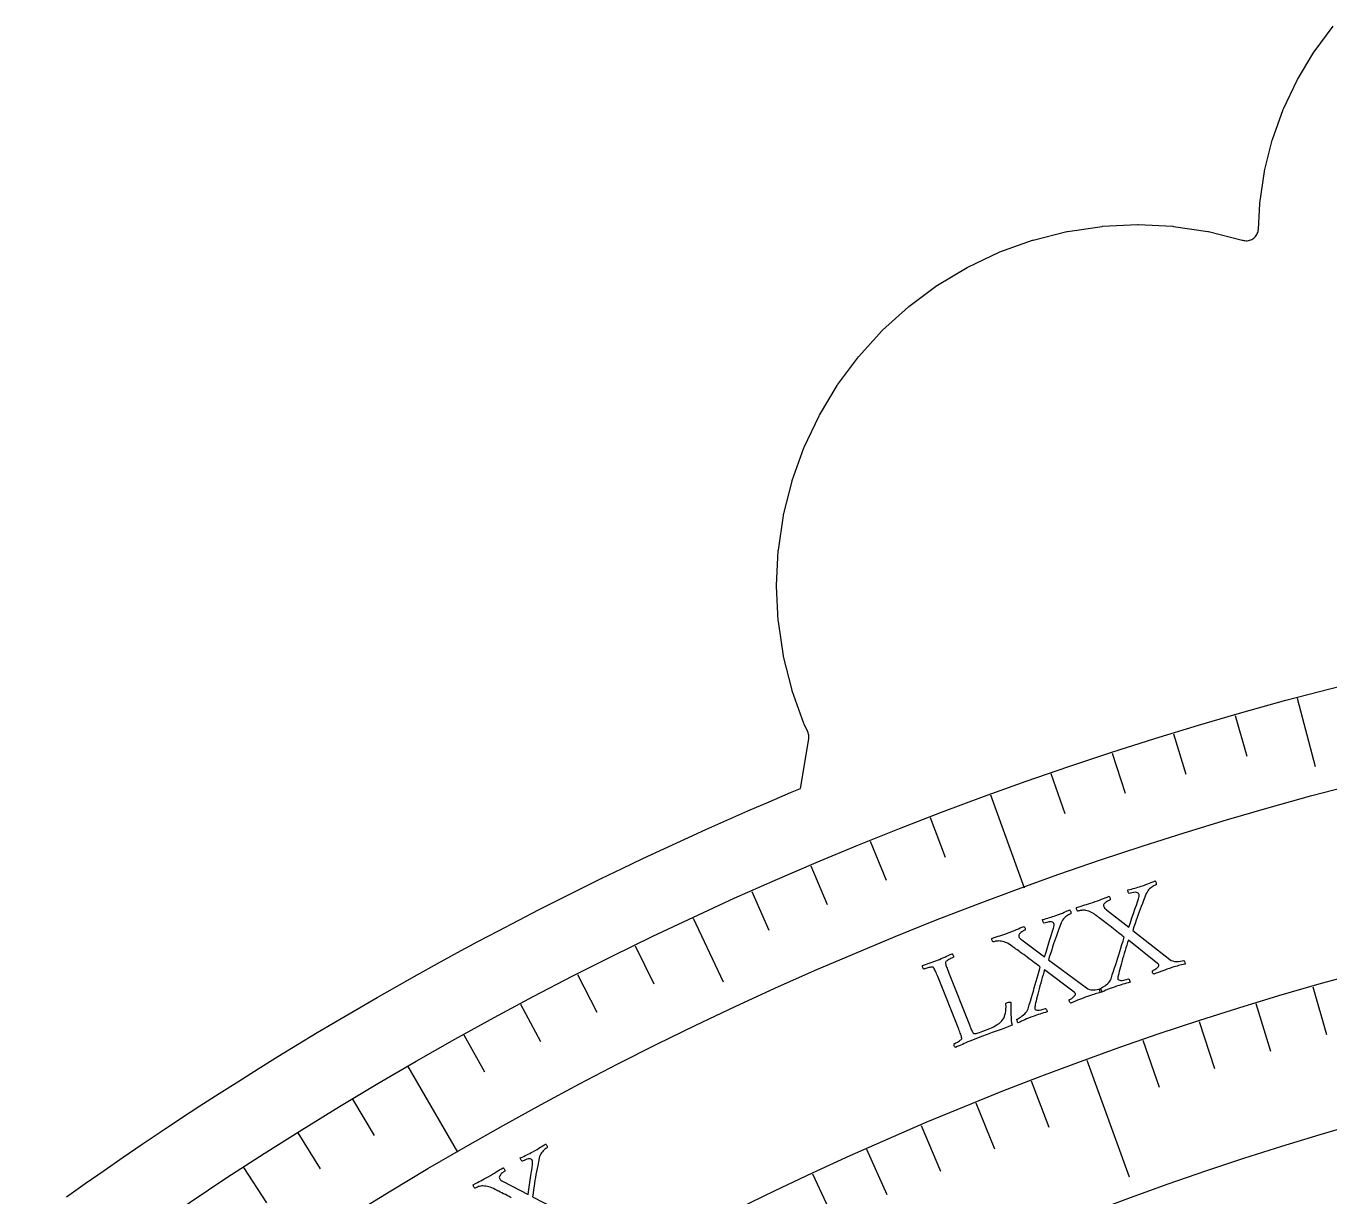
# Model space of a CAD drawing. Header units: millimetres. Extents: x -92 to 92, y -92 to 120.
# Drawn here: x -54.72 to -22.65, y 75.3 to 104.09 of the extents above; entities that cross this region are included whole.
import ezdxf

# ---------------------------------------------------------------- set-up
doc = ezdxf.new("R2010")
doc.units = ezdxf.units.MM
for name, color, linetype in [('CUT_OUTER', 1, 'Continuous'), ('ENGRAVE', 7, 'Continuous'), ('ENGRAVE_FINE', 8, 'Continuous'), ('TEXT', 5, 'Continuous')]:
    doc.layers.add(name, color=color, linetype=linetype)

msp = doc.modelspace()

# ---------------------------------------------------------------- linework, layer by layer
at = {"layer": 'CUT_OUTER'}
msp.add_lwpolyline([(-53.7253, 75.2984), (-53.2623, 75.6266), (-52.7972, 75.952), (-52.3302, 76.2745), (-51.8612, 76.5942), (-51.3902, 76.9109), (-50.9174, 77.2248), (-50.4426, 77.5358), (-49.9659, 77.8438), (-49.4873, 78.149), (-49.0068, 78.4511), (-48.5245, 78.7504), (-48.0404, 79.0466), (-47.5545, 79.3399), (-47.0668, 79.6302), (-46.5773, 79.9175), (-46.0861, 80.2018), (-45.5931, 80.483), (-45.0984, 80.7613), (-44.602, 81.0365), (-44.1039, 81.3086), (-43.6042, 81.5777), (-43.1028, 81.8437), (-42.5998, 82.1067), (-42.0952, 82.3665), (-41.589, 82.6232), (-41.0813, 82.8769), (-40.572, 83.1274), (-40.0612, 83.3748), (-39.5488, 83.619), (-39.035, 83.8601), (-38.5197, 84.098), (-38.003, 84.3328), (-37.4848, 84.5644), (-36.9652, 84.7928), (-36.4443, 85.018), (-35.9219, 85.24), (-35.6722, 85.3444), (-35.4693, 86.5616), (-35.4659, 86.5917), (-35.4655, 86.622), (-35.4681, 86.6523), (-35.4738, 86.6821), (-35.4825, 86.7111), (-35.4941, 86.7392), (-35.5809, 86.9228), (-35.5865, 86.9364), (-35.8751, 87.743), (-35.8794, 87.7571), (-36.0876, 88.5881), (-36.0905, 88.6025), (-36.2162, 89.45), (-36.2176, 89.4646), (-36.2596, 90.3203), (-36.2596, 90.335), (-36.2176, 91.1907), (-36.2162, 91.2053), (-36.0905, 92.0528), (-36.0876, 92.0672), (-35.8794, 92.8982), (-35.8751, 92.9123), (-35.5865, 93.7189), (-35.5809, 93.7325), (-35.2146, 94.507), (-35.2077, 94.52), (-34.7672, 95.2548), (-34.7591, 95.267), (-34.2487, 95.9551), (-34.2394, 95.9665), (-33.6641, 96.6013), (-33.6537, 96.6117), (-33.0189, 97.187), (-33.0075, 97.1964), (-32.3194, 97.7067), (-32.3071, 97.7149), (-31.5723, 98.1553), (-31.5593, 98.1623), (-30.7849, 98.5286), (-30.7713, 98.5342), (-29.9647, 98.8228), (-29.9506, 98.8271), (-29.1195, 99.0352), (-29.1051, 99.0381), (-28.2577, 99.1638), (-28.243, 99.1653), (-27.3874, 99.2073), (-27.3726, 99.2073), (-26.517, 99.1653), (-26.5023, 99.1638), (-25.6549, 99.0381), (-25.6405, 99.0352), (-24.8094, 98.8271), (-24.7986, 98.8238), (-24.7708, 98.8168), (-24.7424, 98.8125), (-24.7138, 98.8109), (-24.6852, 98.812), (-24.6568, 98.8159), (-24.6289, 98.8225), (-24.6017, 98.8317), (-24.5756, 98.8434), (-24.5507, 98.8576), (-24.5272, 98.8741), (-24.5055, 98.8928), (-24.4856, 98.9134), (-24.4678, 98.9359), (-24.4522, 98.96), (-24.439, 98.9854), (-24.4282, 99.012), (-24.4201, 99.0395), (-24.4146, 99.0676), (-24.4118, 99.0961), (-24.3812, 99.7207), (-24.3797, 99.7353), (-24.2647, 100.5109), (-24.2618, 100.5253), (-24.0713, 101.2859), (-24.067, 101.3), (-23.8029, 102.0383), (-23.7972, 102.0519), (-23.462, 102.7607), (-23.4551, 102.7736), (-23.0519, 103.4462), (-23.0438, 103.4584), (-22.5767, 104.0882)], dxfattribs=at)
at = {"layer": 'ENGRAVE'}
for points in [[(-23.4619, 87.5612), (-23.0131, 85.8859)], [(-31.0041, 85.1831), (-30.1737, 82.9014)], [(-38.3103, 82.1568), (-37.5774, 80.5849)], [(-28.6314, 78.664), (-27.5873, 75.7956)], [(-45.325, 78.5052), (-44.1109, 76.4024)], [(-35.3784, 75.8693), (-34.4324, 73.8405)]]:
    msp.add_lwpolyline(points, dxfattribs=at)
for radius in [90.65, 90.65, 88.2219, 83.7125, 83.7125, 80.1513]:
    msp.add_circle((0, 0), radius, dxfattribs=at)
at = {"layer": 'ENGRAVE_FINE'}
for points in [[(-24.9865, 87.1384), (-24.6997, 86.1381)], [(-26.5035, 86.689), (-26.1992, 85.6939)], [(-28.0124, 86.2133), (-27.6908, 85.2236)], [(-29.5128, 85.7113), (-29.174, 84.7273)], [(-32.4861, 84.6291), (-32.1131, 83.6576)], [(-33.9581, 84.0492), (-33.5683, 83.0844)], [(-35.4198, 83.4438), (-35.0132, 82.4859)], [(-36.8707, 82.8129), (-36.4474, 81.8622)], [(-39.7383, 81.4757), (-39.2822, 80.5404)], [(-41.1542, 80.7697), (-40.6818, 79.8425)], [(-23.0743, 80.4696), (-22.7377, 79.2959)], [(-42.5576, 80.0392), (-42.0691, 79.1204)], [(-24.4752, 80.0547), (-24.1182, 78.887)], [(-25.8686, 79.6153), (-25.4913, 78.4541)], [(-43.948, 79.2843), (-43.4435, 78.3741)], [(-27.2541, 79.1517), (-26.8566, 77.9972)], [(-29.9999, 78.1524), (-29.5623, 77.0124)], [(-46.6882, 77.7022), (-46.1522, 76.8102)], [(-31.3593, 77.6169), (-30.9019, 76.4848)], [(-32.7091, 77.0578), (-32.232, 75.9338)], [(-48.0372, 76.8756), (-47.4857, 75.9931)], [(-34.0489, 76.4752), (-33.5523, 75.3597)], [(-49.3715, 76.0255), (-48.8048, 75.1527)]]:
    msp.add_lwpolyline(points, dxfattribs=at)
at = {"layer": 'TEXT'}
for points in [[(-28.4827, 82.5416), (-28.4261, 82.5614), (-28.3722, 82.581), (-28.3208, 82.6002), (-28.272, 82.6193), (-28.2247, 82.638), (-28.1778, 82.6563), (-28.1311, 82.6743), (-28.0848, 82.6919), (-28.0793, 82.685), (-28.0735, 82.6746), (-28.0674, 82.6608), (-28.0611, 82.6435), (-28.0563, 82.6266), (-28.0547, 82.6139), (-28.0563, 82.6054), (-28.0611, 82.6011), (-28.0736, 82.5963), (-28.0886, 82.5896), (-28.106, 82.5809), (-28.126, 82.5703), (-28.1465, 82.558), (-28.1656, 82.5444), (-28.1834, 82.5295), (-28.1999, 82.5133), (-28.2128, 82.4959), (-28.22, 82.4777), (-28.2215, 82.4585), (-28.2173, 82.4384), (-28.2085, 82.4205), (-28.1939, 82.4014), (-28.1735, 82.3812), (-28.1474, 82.3599), (-27.599, 81.9319), (-27.5605, 82.0473), (-27.5225, 82.1595), (-27.485, 82.2682), (-27.448, 82.3737), (-27.4142, 82.4715), (-27.386, 82.5572), (-27.3635, 82.6309), (-27.3469, 82.6925), (-27.3452, 82.7019), (-27.3445, 82.7109), (-27.3448, 82.7196), (-27.3461, 82.728), (-27.3477, 82.7354), (-27.3491, 82.7411), (-27.3501, 82.7451), (-27.3508, 82.7476), (-27.357, 82.7583), (-27.3683, 82.7682), (-27.3847, 82.7772), (-27.4062, 82.7855), (-27.4356, 82.7897), (-27.4754, 82.7864), (-27.5258, 82.7756), (-27.5866, 82.7573), (-27.5922, 82.7595), (-27.5981, 82.7662), (-27.6044, 82.7775), (-27.6111, 82.7932), (-27.6171, 82.81), (-27.6211, 82.8246), (-27.6234, 82.837), (-27.6237, 82.8471), (-27.5772, 82.8592), (-27.5334, 82.8706), (-27.4922, 82.8812), (-27.4538, 82.8912), (-27.4159, 82.9015), (-27.3763, 82.9129), (-27.3351, 82.9255), (-27.2923, 82.9393), (-27.2335, 82.959), (-27.1798, 82.978), (-27.1311, 82.9961), (-27.0876, 83.0134), (-27.0483, 83.0295), (-27.0126, 83.044), (-26.9803, 83.0569), (-26.9516, 83.0682), (-26.9462, 83.0616), (-26.9406, 83.0524), (-26.9349, 83.0406), (-26.929, 83.0263), (-26.9245, 83.0113), (-26.9228, 82.9976), (-26.9241, 82.9851), (-26.9281, 82.9739), (-26.9367, 82.9706), (-26.9497, 82.9647), (-26.967, 82.9563), (-26.9886, 82.9455), (-27.0125, 82.932), (-27.0369, 82.9157), (-27.0617, 82.8966), (-27.087, 82.8747), (-27.1111, 82.85), (-27.1328, 82.8224), (-27.1519, 82.7918), (-27.1685, 82.7583), (-27.2035, 82.6703), (-27.2361, 82.5883), (-27.2664, 82.5123), (-27.2944, 82.4424), (-27.3208, 82.3753), (-27.3465, 82.308), (-27.3713, 82.2405), (-27.3954, 82.1729), (-27.4199, 82.1019), (-27.4463, 82.0246), (-27.4744, 81.941), (-27.5043, 81.851), (-26.5916, 81.1398), (-26.5564, 81.117), (-26.5168, 81.1009), (-26.4729, 81.0916), (-26.4246, 81.0889), (-26.3757, 81.0909), (-26.33, 81.0959), (-26.2874, 81.1038), (-26.2479, 81.1146), (-26.2413, 81.1082), (-26.2353, 81.0985), (-26.2297, 81.0856), (-26.2246, 81.0695), (-26.2204, 81.0535), (-26.2175, 81.041), (-26.2161, 81.0321), (-26.2159, 81.0266), (-26.2611, 81.0154), (-26.3031, 81.005), (-26.3418, 80.9953), (-26.3773, 80.9865), (-26.4129, 80.9772), (-26.4518, 80.9662), (-26.4941, 80.9533), (-26.5397, 80.9387), (-26.6022, 80.9179), (-26.6603, 80.8978), (-26.714, 80.8784), (-26.7635, 80.8597), (-26.8127, 80.8407), (-26.8661, 80.82), (-26.9234, 80.7977), (-26.9849, 80.7738), (-26.993, 80.7799), (-27.0007, 80.7897), (-27.0078, 80.8031), (-27.0144, 80.8203), (-27.0192, 80.8372), (-27.0208, 80.8499), (-27.0192, 80.8583), (-27.0145, 80.8625), (-27.0038, 80.8668), (-26.9905, 80.8732), (-26.9747, 80.8818), (-26.9563, 80.8925), (-26.9371, 80.905), (-26.919, 80.9186), (-26.9019, 80.9334), (-26.8859, 80.9494), (-26.8729, 80.9657), (-26.865, 80.9814), (-26.8622, 80.9966), (-26.8644, 81.0111), (-26.8658, 81.0145), (-26.868, 81.0183), (-26.8711, 81.0224), (-26.8749, 81.027), (-26.8791, 81.0315), (-26.8833, 81.0352), (-26.8875, 81.0383), (-26.8917, 81.0408), (-27.6079, 81.6115), (-27.6276, 81.5522), (-27.6478, 81.4899), (-27.6684, 81.4246), (-27.6894, 81.3562), (-27.7105, 81.2867), (-27.7311, 81.218), (-27.7513, 81.15), (-27.771, 81.0829), (-27.7896, 81.0182), (-27.8065, 80.9577), (-27.8217, 80.9012), (-27.8352, 80.8489), (-27.8467, 80.8025), (-27.8561, 80.7639), (-27.8633, 80.7331), (-27.8683, 80.7102), (-27.8689, 80.706), (-27.8695, 80.7009), (-27.8703, 80.6949), (-27.8712, 80.688), (-27.8717, 80.6805), (-27.8713, 80.6729), (-27.87, 80.6652), (-27.8677, 80.6574), (-27.8595, 80.6446), (-27.8449, 80.6347), (-27.8238, 80.6277), (-27.7963, 80.6237), (-27.7613, 80.6241), (-27.7179, 80.6308), (-27.6662, 80.6436), (-27.606, 80.6625), (-27.5991, 80.6563), (-27.5923, 80.6469), (-27.5855, 80.6344), (-27.5787, 80.6189), (-27.5731, 80.6034), (-27.5697, 80.5911), (-27.5684, 80.582), (-27.5694, 80.5762), (-27.613, 80.5646), (-27.6569, 80.5528), (-27.7012, 80.5405), (-27.7458, 80.528), (-27.7902, 80.515), (-27.834, 80.5015), (-27.8772, 80.4875), (-27.9199, 80.4731), (-27.9772, 80.4528), (-28.0299, 80.4335), (-28.0782, 80.415), (-28.1219, 80.3974), (-28.1637, 80.38), (-28.2062, 80.3621), (-28.2494, 80.3437), (-28.2933, 80.3248), (-28.2989, 80.3329), (-28.3039, 80.3437), (-28.3083, 80.3571), (-28.3121, 80.3731), (-28.3151, 80.3888), (-28.3171, 80.401), (-28.3181, 80.4099), (-28.3181, 80.4153), (-28.3089, 80.4193), (-28.2936, 80.427), (-28.2724, 80.4383), (-28.2452, 80.4533), (-28.2149, 80.4715), (-28.1841, 80.4924), (-28.1531, 80.5161), (-28.1216, 80.5426), (-28.0926, 80.5712), (-28.0686, 80.6014), (-28.0498, 80.633), (-28.0361, 80.6662), (-28.0051, 80.7601), (-27.9756, 80.8499), (-27.9477, 80.9356), (-27.9213, 81.0171), (-27.8959, 81.0967), (-27.8706, 81.1764), (-27.8455, 81.2562), (-27.8206, 81.3362), (-27.795, 81.4178), (-27.7681, 81.5028), (-27.7398, 81.5911), (-27.7101, 81.6827), (-27.7391, 81.7065), (-27.7719, 81.7328), (-27.8084, 81.7615), (-27.8487, 81.7927), (-27.8912, 81.8255), (-27.9345, 81.8592), (-27.9785, 81.8937), (-28.0234, 81.929), (-28.0679, 81.9641), (-28.1111, 81.9979), (-28.1531, 82.0303), (-28.1937, 82.0614), (-28.2318, 82.0905), (-28.2664, 82.1168), (-28.2973, 82.1404), (-28.3246, 82.1613), (-28.347, 82.1783), (-28.3629, 82.1905), (-28.3725, 82.1978), (-28.3757, 82.2002), (-28.4144, 82.2304), (-28.4511, 82.2564), (-28.4857, 82.2782), (-28.5182, 82.2959), (-28.5505, 82.3106), (-28.5847, 82.3233), (-28.6206, 82.334), (-28.6584, 82.3427), (-28.684, 82.347), (-28.7105, 82.3489), (-28.7377, 82.3486), (-28.7657, 82.346), (-28.7923, 82.3421), (-28.8155, 82.3379), (-28.8352, 82.3334), (-28.8513, 82.3285), (-28.8578, 82.3289), (-28.8643, 82.3346), (-28.8708, 82.3455), (-28.8774, 82.3618), (-28.8827, 82.3794), (-28.8853, 82.3945), (-28.8851, 82.4069), (-28.8823, 82.4168), (-28.826, 82.4346), (-28.7739, 82.4507), (-28.7259, 82.4651), (-28.682, 82.4778), (-28.6382, 82.4907), (-28.5904, 82.5057), (-28.5386, 82.5226), (-28.4827, 82.5416)], [(-30.5696, 81.7916), (-30.5136, 81.8129), (-30.4601, 81.8338), (-30.4093, 81.8544), (-30.361, 81.8747), (-30.3142, 81.8946), (-30.2677, 81.9141), (-30.2215, 81.9333), (-30.1756, 81.9521), (-30.17, 81.9453), (-30.1639, 81.935), (-30.1575, 81.9213), (-30.1508, 81.9042), (-30.1455, 81.8875), (-30.1436, 81.8748), (-30.145, 81.8663), (-30.1497, 81.8619), (-30.1621, 81.8568), (-30.1769, 81.8497), (-30.1941, 81.8405), (-30.2138, 81.8294), (-30.2339, 81.8166), (-30.2527, 81.8025), (-30.2701, 81.7872), (-30.2862, 81.7705), (-30.2986, 81.7529), (-30.3054, 81.7344), (-30.3064, 81.7152), (-30.3017, 81.6953), (-30.2924, 81.6775), (-30.2774, 81.6589), (-30.2565, 81.6392), (-30.2299, 81.6185), (-29.6708, 81.2046), (-29.6352, 81.321), (-29.6001, 81.434), (-29.5653, 81.5437), (-29.5311, 81.6501), (-29.4997, 81.7487), (-29.4737, 81.8352), (-29.4531, 81.9094), (-29.438, 81.9714), (-29.4365, 81.9808), (-29.4361, 81.9898), (-29.4366, 81.9985), (-29.4381, 82.0069), (-29.44, 82.0142), (-29.4414, 82.0199), (-29.4425, 82.0239), (-29.4433, 82.0263), (-29.4498, 82.0369), (-29.4613, 82.0465), (-29.478, 82.0551), (-29.4997, 82.0629), (-29.5291, 82.0663), (-29.5689, 82.0619), (-29.619, 82.0499), (-29.6793, 82.0301), (-29.6849, 82.0321), (-29.691, 82.0387), (-29.6976, 82.0498), (-29.7047, 82.0653), (-29.7111, 82.082), (-29.7155, 82.0965), (-29.7181, 82.1088), (-29.7187, 82.1189), (-29.6725, 82.1321), (-29.629, 82.1446), (-29.5881, 82.1564), (-29.5499, 82.1673), (-29.5123, 82.1785), (-29.473, 82.1909), (-29.4322, 82.2046), (-29.3898, 82.2194), (-29.3314, 82.2407), (-29.2782, 82.261), (-29.23, 82.2803), (-29.1869, 82.2987), (-29.1481, 82.3158), (-29.1127, 82.3312), (-29.0808, 82.3449), (-29.0524, 82.357), (-29.0468, 82.3505), (-29.041, 82.3415), (-29.035, 82.3299), (-29.0288, 82.3157), (-29.0239, 82.3008), (-29.0219, 82.2871), (-29.0228, 82.2746), (-29.0265, 82.2633), (-29.0351, 82.2597), (-29.0479, 82.2536), (-29.0649, 82.2448), (-29.0862, 82.2334), (-29.1098, 82.2192), (-29.1338, 82.2023), (-29.1581, 82.1826), (-29.1828, 82.1601), (-29.2064, 82.1348), (-29.2273, 82.1066), (-29.2456, 82.0756), (-29.2614, 82.0417), (-29.2941, 81.9528), (-29.3247, 81.87), (-29.353, 81.7933), (-29.3792, 81.7226), (-29.4039, 81.6549), (-29.4278, 81.587), (-29.451, 81.5189), (-29.4733, 81.4507), (-29.496, 81.3791), (-29.5204, 81.3012), (-29.5464, 81.2168), (-29.574, 81.1261), (-28.6436, 80.4383), (-28.6078, 80.4165), (-28.5678, 80.4014), (-28.5237, 80.3931), (-28.4753, 80.3917), (-28.4265, 80.395), (-28.3809, 80.4011), (-28.3385, 80.4101), (-28.2993, 80.4219), (-28.2926, 80.4156), (-28.2863, 80.4061), (-28.2804, 80.3934), (-28.2749, 80.3774), (-28.2703, 80.3615), (-28.2671, 80.3491), (-28.2654, 80.3402), (-28.2651, 80.3347), (-28.31, 80.3224), (-28.3517, 80.3109), (-28.3902, 80.3003), (-28.4254, 80.2906), (-28.4608, 80.2804), (-28.4994, 80.2683), (-28.5413, 80.2544), (-28.5866, 80.2387), (-28.6485, 80.2162), (-28.7061, 80.1947), (-28.7593, 80.1739), (-28.8082, 80.154), (-28.857, 80.1337), (-28.9098, 80.1117), (-28.9666, 80.0879), (-29.0274, 80.0625), (-29.0357, 80.0683), (-29.0436, 80.0779), (-29.051, 80.0912), (-29.0581, 80.1082), (-29.0633, 80.125), (-29.0652, 80.1376), (-29.0639, 80.1461), (-29.0593, 80.1504), (-29.0487, 80.155), (-29.0355, 80.1617), (-29.0199, 80.1707), (-29.0018, 80.1819), (-28.983, 80.1948), (-28.9652, 80.2089), (-28.9485, 80.2241), (-28.9329, 80.2405), (-28.9204, 80.2572), (-28.9128, 80.2731), (-28.9104, 80.2883), (-28.9129, 80.3028), (-28.9145, 80.3061), (-28.9168, 80.3098), (-28.9199, 80.3139), (-28.9239, 80.3184), (-28.9282, 80.3227), (-28.9325, 80.3264), (-28.9368, 80.3294), (-28.941, 80.3318), (-29.6715, 80.884), (-29.6897, 80.8243), (-29.7083, 80.7615), (-29.7272, 80.6957), (-29.7465, 80.6268), (-29.7658, 80.5568), (-29.7847, 80.4875), (-29.8031, 80.4191), (-29.8211, 80.3515), (-29.8381, 80.2864), (-29.8534, 80.2254), (-29.8672, 80.1686), (-29.8793, 80.1159), (-29.8897, 80.0692), (-29.8981, 80.0304), (-29.9045, 79.9995), (-29.909, 79.9764), (-29.9094, 79.9723), (-29.9099, 79.9671), (-29.9106, 79.9611), (-29.9113, 79.9542), (-29.9116, 79.9467), (-29.911, 79.9391), (-29.9094, 79.9314), (-29.907, 79.9237), (-29.8985, 79.9111), (-29.8836, 79.9016), (-29.8624, 79.8952), (-29.8347, 79.8918), (-29.7998, 79.8931), (-29.7566, 79.9009), (-29.7052, 79.915), (-29.6455, 79.9355), (-29.6384, 79.9294), (-29.6314, 79.9202), (-29.6243, 79.9079), (-29.6171, 79.8925), (-29.6111, 79.8772), (-29.6074, 79.865), (-29.6059, 79.8559), (-29.6067, 79.8501), (-29.65, 79.8374), (-29.6936, 79.8245), (-29.7376, 79.8111), (-29.7818, 79.7974), (-29.8259, 79.7833), (-29.8693, 79.7687), (-29.9122, 79.7536), (-29.9544, 79.7381), (-30.0112, 79.7164), (-30.0635, 79.6957), (-30.1112, 79.676), (-30.1545, 79.6573), (-30.1958, 79.6389), (-30.2378, 79.6199), (-30.2806, 79.6004), (-30.324, 79.5804), (-30.3298, 79.5884), (-30.3351, 79.599), (-30.3398, 79.6123), (-30.344, 79.6282), (-30.3474, 79.6438), (-30.3497, 79.656), (-30.3509, 79.6648), (-30.3511, 79.6702), (-30.342, 79.6745), (-30.3269, 79.6826), (-30.306, 79.6944), (-30.2792, 79.7101), (-30.2493, 79.729), (-30.2191, 79.7507), (-30.1887, 79.7752), (-30.1579, 79.8025), (-30.1296, 79.8318), (-30.1064, 79.8626), (-30.0884, 79.8947), (-30.0756, 79.9282), (-30.047, 80.0229), (-30.0198, 80.1134), (-29.994, 80.1997), (-29.9698, 80.2819), (-29.9463, 80.3621), (-29.9231, 80.4424), (-29.9, 80.5229), (-29.8771, 80.6034), (-29.8537, 80.6857), (-29.8289, 80.7714), (-29.8028, 80.8604), (-29.7754, 80.9527), (-29.8051, 80.9757), (-29.8385, 81.0011), (-29.8757, 81.0289), (-29.9168, 81.0591), (-29.9601, 81.0908), (-30.0043, 81.1234), (-30.0492, 81.1568), (-30.0949, 81.191), (-30.1403, 81.2249), (-30.1844, 81.2576), (-30.2271, 81.2889), (-30.2685, 81.319), (-30.3074, 81.3471), (-30.3426, 81.3725), (-30.3741, 81.3953), (-30.4019, 81.4155), (-30.4247, 81.432), (-30.441, 81.4437), (-30.4507, 81.4508), (-30.454, 81.4531), (-30.4935, 81.4823), (-30.5308, 81.5073), (-30.5659, 81.5283), (-30.5989, 81.5452), (-30.6316, 81.559), (-30.666, 81.5708), (-30.7023, 81.5806), (-30.7402, 81.5884), (-30.766, 81.592), (-30.7924, 81.5933), (-30.8196, 81.5923), (-30.8476, 81.589), (-30.8741, 81.5844), (-30.8971, 81.5796), (-30.9167, 81.5745), (-30.9327, 81.5692), (-30.9392, 81.5695), (-30.9458, 81.575), (-30.9526, 81.5858), (-30.9597, 81.6019), (-30.9654, 81.6194), (-30.9683, 81.6344), (-30.9685, 81.6468), (-30.9659, 81.6567), (-30.9101, 81.676), (-30.8584, 81.6934), (-30.8108, 81.709), (-30.7673, 81.7229), (-30.7238, 81.7369), (-30.6764, 81.753), (-30.625, 81.7713), (-30.5696, 81.7916)], [(-31.5181, 79.5322), (-31.5167, 79.5287), (-31.515, 79.5245), (-31.513, 79.5194), (-31.5107, 79.5136), (-31.5047, 79.4985), (-31.4979, 79.4814), (-31.4903, 79.462), (-31.4818, 79.4406), (-31.4728, 79.4186), (-31.4639, 79.3978), (-31.455, 79.3781), (-31.4461, 79.3595), (-31.4375, 79.3435), (-31.4297, 79.3318), (-31.4227, 79.3242), (-31.4165, 79.3209), (-31.3963, 79.3175), (-31.3752, 79.317), (-31.3532, 79.3193), (-31.3303, 79.3244), (-31.3039, 79.3325), (-31.2714, 79.3436), (-31.2327, 79.3578), (-31.1878, 79.3751), (-31.0177, 79.4418), (-30.9738, 79.4604), (-30.9288, 79.4823), (-30.8825, 79.5075), (-30.8352, 79.5361), (-30.7904, 79.5668), (-30.7519, 79.5983), (-30.7198, 79.6308), (-30.694, 79.6641), (-30.6751, 79.6969), (-30.6586, 79.7332), (-30.6446, 79.7731), (-30.6331, 79.8164), (-30.6246, 79.8644), (-30.6199, 79.9181), (-30.6189, 79.9776), (-30.6216, 80.0427), (-30.6197, 80.0529), (-30.613, 80.0621), (-30.6014, 80.0706), (-30.5851, 80.0781), (-30.5589, 80.0868), (-30.5365, 80.0913), (-30.5179, 80.0917), (-30.5031, 80.088), (-30.5012, 80.016), (-30.4996, 79.9418), (-30.4981, 79.8652), (-30.4968, 79.7863), (-30.4943, 79.7097), (-30.4893, 79.6398), (-30.4817, 79.5767), (-30.4715, 79.5205), (-30.5938, 79.4739), (-30.7159, 79.4282), (-30.8379, 79.3831), (-30.9597, 79.3388), (-31.0851, 79.2929), (-31.2179, 79.243), (-31.358, 79.189), (-31.5054, 79.1309), (-31.5563, 79.1103), (-31.6043, 79.0901), (-31.6493, 79.0704), (-31.6915, 79.0512), (-31.7326, 79.0323), (-31.7747, 79.0137), (-31.8178, 78.9954), (-31.8619, 78.9772), (-31.8702, 78.9825), (-31.8777, 78.9907), (-31.8843, 79.002), (-31.8902, 79.0163), (-31.8948, 79.0311), (-31.8974, 79.044), (-31.8981, 79.055), (-31.897, 79.064), (-31.8859, 79.0688), (-31.8712, 79.0757), (-31.853, 79.0848), (-31.8311, 79.096), (-31.8078, 79.1086), (-31.7856, 79.1219), (-31.7642, 79.136), (-31.7439, 79.1508), (-31.7267, 79.1651), (-31.7149, 79.1777), (-31.7084, 79.1886), (-31.7073, 79.1979), (-31.7098, 79.22), (-31.7147, 79.2444), (-31.7221, 79.2709), (-31.7319, 79.2996), (-31.7432, 79.3299), (-31.7553, 79.3614), (-31.7679, 79.3939), (-31.7813, 79.4274), (-32.299, 80.7213), (-32.3125, 80.7549), (-32.3259, 80.7875), (-32.3391, 80.819), (-32.3521, 80.8494), (-32.3651, 80.8776), (-32.3783, 80.9024), (-32.3917, 80.9237), (-32.4054, 80.9415), (-32.4131, 80.9485), (-32.4257, 80.9523), (-32.4431, 80.9527), (-32.4654, 80.9498), (-32.4903, 80.9449), (-32.5156, 80.9391), (-32.5412, 80.9326), (-32.5672, 80.9251), (-32.5912, 80.9178), (-32.6111, 80.9115), (-32.6269, 80.9062), (-32.6384, 80.9019), (-32.6456, 80.9075), (-32.6528, 80.9159), (-32.6599, 80.927), (-32.6669, 80.9408), (-32.6726, 80.9552), (-32.6756, 80.9679), (-32.6759, 80.9791), (-32.6734, 80.9886), (-32.6256, 81.006), (-32.5781, 81.023), (-32.5309, 81.0395), (-32.4841, 81.0558), (-32.4377, 81.072), (-32.3919, 81.0886), (-32.3467, 81.1056), (-32.3022, 81.123), (-32.2568, 81.1414), (-32.2122, 81.1602), (-32.1684, 81.1792), (-32.1254, 81.1986), (-32.0823, 81.2182), (-32.0381, 81.238), (-31.9928, 81.258), (-31.9465, 81.2781), (-31.9382, 81.2729), (-31.9307, 81.2646), (-31.9241, 81.2533), (-31.9183, 81.2389), (-31.914, 81.224), (-31.9115, 81.2111), (-31.9109, 81.2001), (-31.9123, 81.191), (-31.9236, 81.1862), (-31.9387, 81.1793), (-31.9575, 81.1702), (-31.98, 81.159), (-32.0039, 81.1465), (-32.0267, 81.1338), (-32.0485, 81.1208), (-32.0693, 81.1076), (-32.087, 81.0945), (-32.0994, 81.0822), (-32.1067, 81.0705), (-32.1088, 81.0596), (-32.1064, 81.0412), (-32.1021, 81.0209), (-32.0959, 80.9986), (-32.0878, 80.9744), (-32.0784, 80.9487), (-32.0684, 80.9219), (-32.0577, 80.8941), (-32.0463, 80.8651), (-32.0444, 80.8604), (-32.0426, 80.8558), (-32.0407, 80.8511), (-32.0389, 80.8464), (-32.0371, 80.8418), (-32.0352, 80.8371), (-32.0334, 80.8325), (-32.0315, 80.8278)]]:
    msp.add_lwpolyline(points, close=True, dxfattribs=at)
msp.add_lwpolyline([(-42.7838, 75.2809), (-42.8341, 75.3071), (-42.8829, 75.3322), (-42.9301, 75.3563), (-42.9758, 75.3793), (-43.0187, 75.4008), (-43.0576, 75.4202), (-43.0923, 75.4376), (-43.1231, 75.453), (-43.1482, 75.4656), (-43.1661, 75.4746), (-43.1769, 75.48), (-43.1805, 75.4818), (-43.2242, 75.5042), (-43.265, 75.5229), (-43.3031, 75.538), (-43.3383, 75.5493), (-43.3728, 75.5577), (-43.4087, 75.5638), (-43.4461, 75.5676), (-43.4848, 75.5692), (-43.5108, 75.5686), (-43.5371, 75.5656), (-43.5638, 75.5602), (-43.5908, 75.5525), (-43.6163, 75.5437), (-43.6382, 75.5352), (-43.6567, 75.5271), (-43.6717, 75.5193), (-43.6781, 75.5185), (-43.6855, 75.5228), (-43.694, 75.5324), (-43.7035, 75.5472), (-43.712, 75.5635), (-43.7173, 75.5778), (-43.7195, 75.5901), (-43.7185, 75.6003), (-43.6666, 75.6282), (-43.6183, 75.6538), (-43.5739, 75.6769), (-43.5331, 75.6975), (-43.4925, 75.7184), (-43.4483, 75.7419), (-43.4005, 75.7682), (-43.3492, 75.7973), (-43.3492, 75.7973), (-43.2973, 75.8273), (-43.2479, 75.8565), (-43.201, 75.885), (-43.1566, 75.9128), (-43.1137, 75.94), (-43.0709, 75.9668), (-43.0284, 75.9931), (-42.9862, 76.0191), (-42.9795, 76.0133), (-42.9719, 76.0041), (-42.9634, 75.9917), (-42.9539, 75.9759), (-42.946, 75.9602), (-42.9421, 75.948), (-42.9421, 75.9394), (-42.946, 75.9343), (-42.9574, 75.9272), (-42.9709, 75.9178), (-42.9864, 75.906), (-43.004, 75.8918), (-43.0219, 75.876), (-43.0382, 75.859), (-43.0529, 75.8411), (-43.066, 75.8221), (-43.0755, 75.8027), (-43.0792, 75.7834), (-43.0771, 75.7643), (-43.0692, 75.7453), (-43.0572, 75.7293), (-43.0393, 75.7133), (-43.0156, 75.6972), (-42.986, 75.6812), (-42.3675, 75.3628), (-42.3511, 75.4833), (-42.3346, 75.6005), (-42.3181, 75.7144), (-42.3014, 75.8249), (-42.2863, 75.9273), (-42.2745, 76.0168), (-42.2662, 76.0934), (-42.2613, 76.157), (-42.2614, 76.1665), (-42.2624, 76.1755), (-42.2643, 76.184), (-42.2671, 76.192), (-42.2701, 76.1989), (-42.2725, 76.2043), (-42.2742, 76.2081), (-42.2754, 76.2103), (-42.2835, 76.2197), (-42.2964, 76.2273), (-42.3143, 76.2332), (-42.3369, 76.2373), (-42.3665, 76.2359), (-42.4051, 76.2253), (-42.4525, 76.2053), (-42.5089, 76.176), (-42.5148, 76.1772), (-42.5219, 76.1827), (-42.5301, 76.1925), (-42.5396, 76.2067), (-42.5486, 76.2221), (-42.5554, 76.2357), (-42.5598, 76.2475), (-42.5621, 76.2573), (-42.5186, 76.2779), (-42.4777, 76.2972), (-42.4392, 76.3154), (-42.4033, 76.3323), (-42.368, 76.3495), (-42.3312, 76.368), (-42.2931, 76.3881), (-42.2536, 76.4096), (-42.1995, 76.44), (-42.1502, 76.4686), (-42.1058, 76.4954), (-42.0662, 76.5205), (-42.0307, 76.5436), (-41.9982, 76.5645), (-41.969, 76.5832), (-41.9428, 76.5997), (-41.9363, 76.5942), (-41.9291, 76.5862), (-41.9213, 76.5757), (-41.9129, 76.5627), (-41.9057, 76.5488), (-41.9015, 76.5356), (-41.9003, 76.5232), (-41.9022, 76.5114), (-41.9101, 76.5065), (-41.9217, 76.4983), (-41.9371, 76.4869), (-41.9563, 76.4722), (-41.9774, 76.4545), (-41.9983, 76.4339), (-42.0191, 76.4106), (-42.0398, 76.3844), (-42.059, 76.3556), (-42.0751, 76.3244), (-42.0882, 76.2908), (-42.0983, 76.2549), (-42.1163, 76.1619), (-42.1331, 76.0752), (-42.1487, 75.9949), (-42.1632, 75.921), (-42.1767, 75.8501), (-42.1893, 75.7793), (-42.2012, 75.7084), (-42.2122, 75.6374), (-42.2231, 75.5631), (-42.2346, 75.4823), (-42.2467, 75.3948), (-42.2593, 75.3008), (-41.2302, 74.7719)], dxfattribs=at)

doc.saveas('drawing.dxf')
